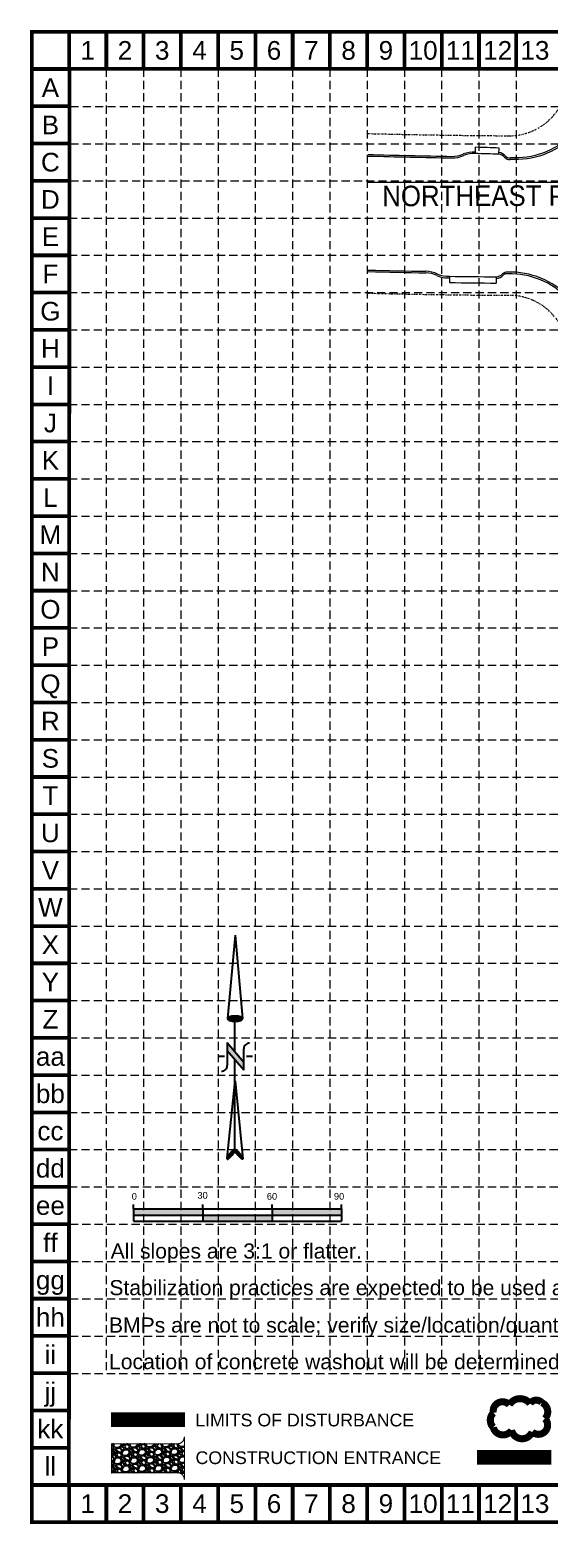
# Model space of a CAD drawing. Extents: x 299711 to 300729, y 199411 to 200048.
# Drawn here: x 299711 to 299932, y 199411 to 200048 of the extents above; entities that cross this region are included whole.
import ezdxf
from ezdxf.enums import TextEntityAlignment as Align

# ---------------------------------------------------------------- set-up
doc = ezdxf.new("R2010")
doc.units = 0
doc.header["$MEASUREMENT"] = 0
doc.linetypes.add('DIVIDE', pattern=[1.25, 0.5, -0.25, 0, -0.25, 0, -0.25])
doc.linetypes.add('HIDDEN', pattern=[0.375, 0.25, -0.125])
for name, color, linetype in [('BASE', 7, 'Continuous'), ('BASE-30', 252, 'Continuous'), ('BASE-32', 252, 'Continuous'), ('BOUND-17', 7, 'Continuous'), ('BOUND-30', 7, 'Continuous'), ('GRID', 254, 'HIDDEN'), ('LEGEND', 7, 'Continuous'), ('NARROW', 7, 'Continuous'), ('STREET-NAME', 1, 'Continuous')]:
    doc.layers.add(name, color=color, linetype=linetype)
doc.styles.add("L200'", font='ARIAL.TTF', dxfattribs={"height": 0.001969})
doc.styles.get("Standard").update_dxf_attribs({"font": 'ARIAL.TTF'})
doc.styles.add('SWISS', font='SWISS', dxfattribs={"width": 0.9})

# ---------------------------------------------------------------- blocks, each defined once
blk = doc.blocks.new('North Arrow')
at = {"layer": 'NARROW'}
for p, q in [((32.43, 3.06), (32.43, 4.63)), ((0, 0), (22.36, 2)), ((0, 0), (22.33, -2.02)), ((28.77, -2.09), (34.02, 2.32)), ((36.18, 2.33), (30.46, 2.33)), ((36.16, 2.32), (31.04, -2.09)), ((39.1, 0.01), (59.96, 2.11)), ((31.2, -0.05), (21.66, -0.05)), ((21.66, -0.05), (21.66, -0.05)), ((28.77, -2.09), (34.95, -2.09)), ((32.43, -4.26), (32.43, -2.8)), ((57.45, -0.05), (33.41, -0.05)), ((59.83, -2.14), (39.04, -0.01)), ((57.69, -0.03), (57.77, -0.01)), ((57.77, -0.05), (57.69, -0.03))]:
    blk.add_line(p, q, dxfattribs=at)
blk.add_lwpolyline([(22.36, -2.03), (22.59, -1.93, 0.091577), (22.87, -1.44, 0.048306), (23.03, -0.75), (23.07, -0.01), (23.01, 0.82, 0.048306), (22.87, 1.42, 0.091577), (22.59, 1.91), (22.36, 2.01), (22.14, 1.91, 0.091577), (21.86, 1.42, 0.048306), (21.72, 0.82), (21.66, -0.01), (21.72, -0.83, 0.048306), (21.86, -1.44, 0.091577), (22.14, -1.93)], format="xyb", close=True, dxfattribs=at)
for points in [[(57.46, -0.03), (57.44, 0.08, -0.066818), (57.67, 0.47, -0.03073), (58.01, 0.84), (58.52, 1.29), (59.07, 1.7, -0.03073), (59.5, 1.95, -0.066818), (59.93, 2.1), (60.04, 2.06)], [(60.04, 2.06), (60.05, 1.95, -0.066818), (59.82, 1.56, -0.03073), (59.43, 1.14), (58.97, 0.74), (58.42, 0.33, -0.03073), (57.99, 0.08, -0.036692), (57.76, -0.02)], [(57.46, -0.04), (57.44, -0.15, 0.066818), (57.67, -0.54, 0.03073), (58.01, -0.9), (58.52, -1.36), (59.07, -1.77, 0.03073), (59.5, -2.02, 0.066818), (59.93, -2.17), (60.04, -2.13)], [(60.04, -2.13), (60.05, -2.01, 0.066818), (59.82, -1.63, 0.03073), (59.43, -1.2), (58.97, -0.8), (58.42, -0.4, 0.03073), (57.99, -0.15, 0.036692), (57.76, -0.05)]]:
    blk.add_lwpolyline(points, format="xyb", dxfattribs=at)
for centre, start, end in [((30.46, 3.86), 178.8769, 270), ((34.95, -3.62), 358.8769, 90)]:
    blk.add_arc(centre, 1.53, start, end, dxfattribs=at)
for points in [[(23.03, -0.76), (21.67, -0.05), (23.07, -0.05), (21.72, 0.82)], [(23.07, -0.05), (21.72, 0.82), (23.02, 0.75), (21.85, 1.42)], [(23.02, 0.75), (21.85, 1.42), (22.87, 1.44), (22.14, 1.91)], [(22.87, 1.44), (22.14, 1.91), (22.59, 1.91), (22.36, 2)], [(31.05, -2.09), (36.15, 2.36), (28.75, -2.06), (34.01, 2.36)], [(57.44, 0.08), (57.7, -0.01), (57.5, 0.21), (57.77, -0.01)], [(57.45, -0.04), (57.69, -0.02), (57.44, 0.08), (57.7, -0.01)], [(57.5, 0.21), (57.77, -0.01), (57.6, 0.39), (57.94, 0.06)], [(57.6, 0.39), (57.94, 0.06), (57.68, 0.5), (58.07, 0.13)], [(57.68, 0.5), (58.07, 0.13), (57.84, 0.66), (58.29, 0.26)], [(57.84, 0.66), (58.29, 0.26), (58.03, 0.86), (58.52, 0.41)], [(58.03, 0.86), (58.52, 0.41), (58.26, 1.07), (58.73, 0.57)], [(58.26, 1.07), (58.73, 0.57), (58.52, 1.3), (59.05, 0.81)], [(58.52, 1.3), (59.05, 0.81), (58.7, 1.42), (59.26, 0.99)], [(59.26, 1), (58.69, 1.42), (59.45, 1.15), (59, 1.65)], [(59.45, 1.15), (59, 1.65), (59.62, 1.34), (59.28, 1.82)], [(59.62, 1.34), (59.28, 1.82), (59.81, 1.55), (59.49, 1.95)], [(59.81, 1.55), (59.49, 1.95), (59.93, 1.73), (59.69, 2.04)], [(59.93, 1.73), (59.69, 2.04), (60.05, 1.94), (59.93, 2.1)], [(60.05, 1.94), (59.93, 2.1), (60.04, 2.06)], [(22.87, -1.44), (21.72, -0.87), (23.03, -0.76), (21.67, -0.05)], [(22.58, -1.93), (21.86, -1.45), (22.87, -1.44), (21.72, -0.87)], [(22.36, -2.01), (22.14, -1.93), (22.58, -1.93), (21.86, -1.45)], [(57.44, -0.14), (57.69, -0.02), (57.45, -0.04), (57.69, -0.02)], [(57.46, -0.19), (57.7, -0.03), (57.44, -0.14), (57.69, -0.02)], [(57.53, -0.33), (57.76, -0.05), (57.46, -0.19), (57.7, -0.03)], [(57.63, -0.48), (57.9, -0.1), (57.53, -0.33), (57.76, -0.05)], [(57.78, -0.66), (58.09, -0.2), (57.63, -0.48), (57.9, -0.1)], [(57.97, -0.87), (58.34, -0.35), (57.78, -0.66), (58.09, -0.2)], [(58.24, -1.11), (58.61, -0.54), (57.97, -0.87), (58.34, -0.35)], [(58.61, -1.43), (58.93, -0.77), (58.24, -1.11), (58.61, -0.54)], [(58.91, -1.64), (59.2, -1), (58.61, -1.43), (58.93, -0.77)], [(59.12, -1.79), (59.57, -1.36), (58.92, -1.65), (59.2, -1.01)], [(59.35, -1.93), (59.81, -1.62), (59.12, -1.79), (59.57, -1.36)], [(59.54, -1.32), (59.41, -1.18), (59.21, -1.01)], [(59.58, -2.05), (59.93, -1.79), (59.35, -1.93), (59.81, -1.62)], [(59.78, -2.13), (60.05, -2.01), (59.58, -2.05), (59.93, -1.79)], [(59.92, -2.17), (60.04, -2.13), (59.78, -2.13), (60.05, -2.01)]]:
    blk.add_solid(points, dxfattribs=at)

msp = doc.modelspace()

# ---------------------------------------------------------------- hatches: boundary and pattern name
h = msp.add_hatch(color=7)
h.paths.add_polyline_path([(299784.46, 199542.47), (299784.46, 199545.13), (299754.93, 199545.13), (299754.93, 199542.47)])
h.paths.add_polyline_path([(299784.46, 199542.47), (299784.46, 199539.81), (299814, 199539.81), (299814, 199542.47)])
h.paths.add_polyline_path([(299814, 199545.13), (299814, 199542.47), (299843.54, 199542.47), (299843.54, 199545.13)])
at = {"layer": 'LEGEND'}
h = msp.add_hatch(dxfattribs=at)
h.set_pattern_fill('GRAVEL', color=4, scale=4.892345, angle=-43.93426, style=0)
h.set_pattern_definition([(184.078545, (292907.17493, 196473.27693), (-58.735451489, -4.552669177), [0.6581965, -65.161568]), (141.0354448, (292906.5184, 196473.23012), (45.6723081764, -37.2104906035), [1.1294858, -111.819061]), (88.576145, (292905.64018, 196473.94038), (-2.107651151, -72.699386457), [0.796415, -78.845182]), (223.339445, (292903.41754, 196474.38344), (71.412495721, 67.068657427), [1.0285567, -101.8270978]), (248.899445, (292902.66947, 196473.67752), (23.117787223, 59.250225606), [1.0085813, -99.8496855]), (313.339445, (292902.30637, 196472.73656), (-67.068657427, 71.412495721), [1.0285567, -101.8270978]), (353.7599448, (292903.01229, 196471.9885), (-79.7456917672, 8.896583068), [1.3602137, -134.661046]), (28.3210448, (292904.36444, 196471.84065), (99.3404023573, 53.7480981444), [1.2841817, -127.134037]), (77.495345, (292905.4949, 196472.44988), (15.942789524, 72.956773598), [1.03204, -102.1720815]), (131.302145, (292905.71837, 196473.45744), (35.360275207, -40.86227318), [1.178233, -57.733399]), (178.4631448, (292904.9407, 196474.34257), (-79.617009613, 1.9789539912), [1.523711, -150.8474953]), (94.879845, (292906.8715, 196470.9877), (-4.29530222, 44.900207325), [0.520061, -51.4862712]), (127.534945, (292906.82728, 196471.50586), (39.01205363, -51.1744126944), [0.989413, -97.952131]), (181.065745, (292906.2245, 196472.2905), (-3.3944687, -3.5231566), [0.6918803, -6.226937]), (159.264345, (292906.3852, 196472.95084), (24.404716505, -9.92602167), [0.3725912, -36.8863946]), (247.867145, (292906.0367, 196473.0828), (6.6602487, 13.9639349), [0.5269202, -25.8191627]), (347.029545, (292905.8382, 196472.5947), (17.35840336, -3.13707647), [0.855813, -27.6712135]), (117.630845, (292906.6722, 196472.4026), (3.65185034, -10.3120867), [0.6188376, -14.852116]), (332.455245, (292903.9933, 196475.05155), (45.414941248, -23.375243179), [0.8669235, -85.8256428]), (26.411945, (292904.76197, 196474.65065), (-51.431756884, -25.176863804), [0.7273008, -72.0026314]), (249.264345, (292907.3511, 196473.1072), (9.92602167, 24.404716505), [0.7451775, -36.5138084]), (299.676245, (292907.08725, 196472.4103), (-25.048184774, 44.514124969), [0.8669235, -85.8256428]), (295.509745, (292901.88874, 196472.8672), (-10.8268624, 24.018641515), [0.836004, -40.964208]), (250.840845, (292902.24877, 196472.1127), (19.723405774, 55.72703464), [0.700476, -69.347238]), (22.867145, (292903.99185, 196469.5501), (24.018653114, 10.826836863), [0.7451775, -36.5138084]), (333.419745, (292904.67847, 196469.83968), (-59.378880942, 30.035483712), [0.8201086, -81.1905328]), (25.509745, (292902.2655, 196471.2134), (-24.018641515, -10.8268624), [0.418002, -41.3822098]), (57.375645, (292903.7805, 196469.7538), (10.05472601, 17.48708438), [0.2494607, -24.6966974]), (122.029545, (292903.915, 196469.9639), (7.17500744, -13.70655352), [1.0085813, -19.163069]), (142.074745, (292903.38005, 196470.81893), (38.626019732, -30.421522644), [0.9346824, -92.5334288]), (259.755845, (292905.5327, 196472.2776), (3.2657736, 10.44078169), [0.7055837, -16.9340142]), (309.2229448, (292905.40723, 196471.58325), (53.104679245, -64.752287317), [1.231863, -121.954228]), (17.011145, (292906.1862, 196470.62893), (-37.853897136, -11.084219304), [0.5036962, -49.8660735]), (46.065745, (292906.668, 196470.7763), (-0.128688, 6.9176232), [0.2935407, -4.598804]), (76.322145, (292903.4114, 196470.9925), (-9.668677873, -38.239950626), [0.679664, -67.286959]), (4.078545, (292903.57213, 196471.6529), (58.735451489, 4.552669177), [1.316393, -64.5033716]), (316.065745, (292904.885, 196471.7465), (6.9176232, 0.128688), [1.2720096, -3.620335]), (281.370545, (292905.8012, 196470.86397), (-11.470232186, 58.606776143), [0.7735482, -76.5812103]), (210.120345, (292905.9537, 196470.1056), (-17.10102621, -10.69815527), [0.712335, -34.9044716]), (163.7117448, (292905.33757, 196469.74815), (-100.8846430263, 29.2632888895), [1.1598037, -114.820754]), (131.4918448, (292904.22432, 196470.07344), (-42.4065737983, 47.6512187006), [1.226995, -121.4723858])])
edge = h.paths.add_edge_path()
edge.add_line((299776.6, 199429.64), (299776.6, 199447.99))
edge.add_arc((299773.54, 199447.99), 3.06, -89.96094, 0, ccw=False)
edge.add_line((299773.54, 199444.94), (299745.52, 199444.93))
edge.add_line((299745.52, 199444.93), (299745.52, 199432.69))
edge.add_line((299745.52, 199432.69), (299773.54, 199432.7))
edge.add_arc((299773.54, 199429.64), 3.06, 0, 90.03906, ccw=False)

# ---------------------------------------------------------------- linework, layer by layer
at = {"color": 7}
for p, q in [((299754.93, 199545.13), (299754.93, 199546.9)), ((299784.46, 199545.13), (299784.46, 199546.9)), ((299814, 199545.13), (299814, 199546.9)), ((299843.54, 199545.13), (299843.54, 199546.9)), ((299754.93, 199545.13), (299784.46, 199545.13)), ((299754.93, 199545.13), (299754.93, 199539.81)), ((299754.93, 199542.47), (299843.54, 199542.47)), ((299784.46, 199545.13), (299843.54, 199545.13)), ((299784.46, 199545.13), (299784.46, 199539.81)), ((299814, 199545.13), (299814, 199539.81)), ((299843.54, 199545.13), (299843.54, 199539.81)), ((299754.93, 199539.81), (299784.46, 199539.81)), ((299784.46, 199539.81), (299843.54, 199539.81))]:
    msp.add_line(p, q, dxfattribs=at)
at = {"layer": 'BASE', "const_width": 1.59}
for points in [[(299711.55, 199411.54), (300727.95, 199411.54), (300727.95, 200046.79), (299711.55, 200046.79)], [(299727.4, 199427.42), (300712.12, 199427.39), (300712.1, 200030.92), (299727.6, 200030.93)]]:
    msp.add_lwpolyline(points, close=True, dxfattribs=at)
for points in [[(299727.44, 200030.91), (299727.44, 200046.79)], [(299743.32, 200030.91), (299743.32, 200046.79)], [(299759.2, 200030.91), (299759.2, 200046.79)], [(299775.08, 200030.91), (299775.08, 200046.79)], [(299790.96, 200030.91), (299790.96, 200046.79)], [(299806.84, 200030.91), (299806.84, 200046.79)], [(299822.72, 200030.91), (299822.72, 200046.79)], [(299838.6, 200030.91), (299838.6, 200046.79)], [(299854.49, 200030.91), (299854.49, 200046.79)], [(299870.37, 200030.91), (299870.37, 200046.79)], [(299886.25, 200030.91), (299886.25, 200046.79)], [(299902.13, 200030.91), (299902.13, 200046.79)], [(299918.01, 200030.91), (299918.01, 200046.79)], [(299727.44, 200030.91), (299711.55, 200030.91)], [(299727.44, 200015.03), (299711.55, 200015.03)], [(299727.44, 199999.15), (299711.55, 199999.15)], [(299727.44, 199983.26), (299711.55, 199983.26)], [(299727.44, 199967.38), (299711.55, 199967.38)], [(299727.44, 199951.5), (299711.55, 199951.5)], [(299727.44, 199935.62), (299711.55, 199935.62)], [(299727.44, 199919.74), (299711.55, 199919.74)], [(299727.44, 199903.86), (299711.55, 199903.86)], [(299727.44, 199887.98), (299711.55, 199887.98)], [(299727.44, 199872.1), (299727.44, 199887.98)], [(299727.44, 199872.1), (299711.55, 199872.1)], [(299727.44, 199856.21), (299711.55, 199856.21)], [(299727.44, 199840.33), (299711.55, 199840.33)], [(299727.44, 199824.45), (299711.55, 199824.45)], [(299727.44, 199808.57), (299711.55, 199808.57)], [(299727.44, 199792.69), (299711.55, 199792.69)], [(299727.44, 199776.81), (299711.55, 199776.81)], [(299727.44, 199760.93), (299711.55, 199760.93)], [(299727.44, 199745.05), (299711.55, 199745.05)], [(299727.44, 199729.16), (299711.55, 199729.16)], [(299727.44, 199713.28), (299711.55, 199713.28)], [(299727.44, 199697.4), (299711.55, 199697.4)], [(299727.44, 199681.52), (299711.55, 199681.52)], [(299727.44, 199665.64), (299711.55, 199665.64)], [(299727.44, 199649.76), (299711.55, 199649.76)], [(299727.44, 199633.88), (299711.55, 199633.88)], [(299727.44, 199618), (299711.55, 199618)], [(299727.44, 199602.11), (299711.55, 199602.11)], [(299727.44, 199586.23), (299711.55, 199586.23)], [(299727.44, 199570.35), (299711.55, 199570.35)], [(299727.44, 199554.47), (299711.55, 199554.47)], [(299727.44, 199538.59), (299711.55, 199538.59)], [(299727.44, 199522.71), (299711.55, 199522.71)], [(299727.44, 199506.83), (299711.55, 199506.83)], [(299727.44, 199490.95), (299711.55, 199490.95)], [(299727.44, 199475.06), (299711.55, 199475.06)], [(299727.44, 199459.18), (299711.55, 199459.18)], [(299727.44, 199443.3), (299711.55, 199443.3)], [(299727.44, 199427.42), (299711.55, 199427.42)], [(299727.44, 199411.54), (299727.44, 199427.42)], [(299743.32, 199411.54), (299743.32, 199427.42)], [(299759.2, 199411.54), (299759.2, 199427.42)], [(299775.08, 199411.54), (299775.08, 199427.42)], [(299790.96, 199411.54), (299790.96, 199427.42)], [(299806.84, 199411.54), (299806.84, 199427.42)], [(299822.72, 199411.54), (299822.72, 199427.42)], [(299838.6, 199411.54), (299838.6, 199427.42)], [(299854.49, 199411.54), (299854.49, 199427.42)], [(299870.37, 199411.54), (299870.37, 199427.42)], [(299886.25, 199411.54), (299886.25, 199427.42)], [(299902.13, 199411.54), (299902.13, 199427.42)], [(299918.01, 199411.54), (299918.01, 199427.42)]]:
    msp.add_lwpolyline(points, dxfattribs=at)
at = {"layer": 'BASE-30', "color": 5, "lineweight": 0}
for p, q in [((299889.5, 199942.56), (299889.5, 199939.89)), ((299909.5, 199942.35), (299909.5, 199939.68))]:
    msp.add_line(p, q, dxfattribs=at)
at = {"layer": 'BASE-30', "lineweight": 0}
for centre, radius, start, end in [((299943.82, 203166.93), 3173.7, 268.39406, 269.03713), ((299932.84, 203117.3), 3173.7, 268.59234, 269.03895), ((299879.38, 199933.64), 11.07, 62.44136, 89.33543), ((299888.84, 199953.23), 10.69, 246.07868, 273.57045), ((299909.33, 199945.96), 3.62, 272.78847, 318.093), ((299913.99, 199941.62), 2.76, 81.32698, 135.65172)]:
    msp.add_arc(centre, radius, start, end, dxfattribs=at)
at = {"layer": 'BASE-30', "linetype": 'Continuous', "lineweight": 0}
for centre, radius, start, end in [((299890.8, 200004.24), 10.57, 268.36265, 295.25672), ((299899.99, 199982.3), 13.24, 87.42762, 110.55675), ((299910.25, 199991.17), 4.12, 39.60508, 84.90961), ((299915.08, 199995.33), 2.26, 222.04636, 276.3711)]:
    msp.add_arc(centre, radius, start, end, dxfattribs=at)
at = {"layer": 'BASE-30', "color": 5, "lineweight": 0}
for centre, radius, start, end in [((299932.84, 203117.96), 3175.7, 269.21803, 269.57889), ((299932.84, 203117.3), 3177.7, 269.21852, 269.57915)]:
    msp.add_arc(centre, radius, start, end, dxfattribs=at)
at = {"layer": 'BASE-30', "linetype": 'Continuous', "lineweight": 0, "extrusion": (0, 0, -1)}
msp.add_ellipse((299917.55, 200027.28), major_axis=(33.21, -8.44), ratio=0.999978, start_param=6.018763, end_param=7.665217, dxfattribs=at)
at = {"layer": 'BASE-30', "linetype": 'Continuous', "lineweight": 0}
msp.add_ellipse((299915.19, 199909.39), major_axis=(33.53, 7.1), ratio=0.999978, start_param=6.018763, end_param=7.665217, dxfattribs=at)
at = {"layer": 'BASE-32', "color": 5, "linetype": 'Continuous', "lineweight": 0}
for p, q in [((299900.56, 199994.88), (299900.66, 199997.55)), ((299910.55, 199994.57), (299910.66, 199997.24))]:
    msp.add_line(p, q, dxfattribs=at)
at = {"layer": 'BASE-32', "lineweight": 0}
for centre, start, end in [((299943.82, 203166.27), 268.39406, 269.03895), ((299932.84, 203117.96), 268.59234, 269.03713)]:
    msp.add_arc(centre, 3173.7, start, end, dxfattribs=at)
at = {"layer": 'BASE-32', "linetype": 'Continuous', "lineweight": 0}
for centre, radius, start, end in [((299890.8, 200004.08), 11.07, 268.36265, 295.25672), ((299900.13, 199981.59), 13.3, 88.15246, 110.26368), ((299910.23, 199990.97), 3.62, 39.60508, 84.90961), ((299915.07, 199995.12), 2.76, 222.04636, 276.3711), ((299879.38, 199933.48), 10.57, 62.44136, 89.33543), ((299888.84, 199953.06), 11.19, 246.07868, 273.42507), ((299909.33, 199945.75), 4.12, 272.78847, 318.093), ((299914, 199941.41), 2.26, 81.32698, 135.65172)]:
    msp.add_arc(centre, radius, start, end, dxfattribs=at)
at = {"layer": 'BASE-32', "color": 5, "lineweight": 0}
for centre, radius, start, end in [((299806.33, 196820.58), 3175.7, 88.1192, 88.29962), ((299806.35, 196821.25), 3177.7, 88.11893, 88.29924)]:
    msp.add_arc(centre, radius, start, end, dxfattribs=at)
at = {"layer": 'BASE-32', "linetype": 'Continuous', "lineweight": 0, "extrusion": (0, 0, -1)}
msp.add_ellipse((299917.7, 200027.11), major_axis=(-34.3, -5.92), ratio=0.99998, start_param=3.292746, end_param=4.950413, dxfattribs=at)
at = {"layer": 'BASE-32', "linetype": 'Continuous', "lineweight": 0}
msp.add_ellipse((299915.34, 199909.55), major_axis=(-34.04, 7.3), ratio=0.99998, start_param=3.292746, end_param=4.950413, dxfattribs=at)
at = {"layer": 'BOUND-17', "color": 7, "linetype": 'HIDDEN', "lineweight": 0}
msp.add_lwpolyline([(300612.41, 199998.52), (300505.72, 199998.52), (300434.95, 199982.51), (299854.88, 199982.5)], dxfattribs=at)
at = {"layer": 'BOUND-30', "color": 7, "linetype": 'DIVIDE', "lineweight": 0}
for centre, radius, start, end in [((299915, 200027.46), 25, 269.64772, 0.57666), ((299933.5, 203108.1), 3105.7, 268.54933, 269.65583), ((299933.5, 203108.1), 3173.7, 268.58042, 269.66889), ((299915.02, 199909.46), 25, 0.00861, 89.66889)]:
    msp.add_arc(centre, radius, start, end, dxfattribs=at)
at = {"layer": 'GRID', "color": 252, "linetype": 'HIDDEN', "lineweight": 0, "ltscale": 14}
for p, q in [((299743.26, 200031.06), (299743.26, 199474.99)), ((299759.14, 200031.06), (299759.14, 199474.99)), ((299775.03, 200031.06), (299775.03, 199474.99)), ((299790.91, 200031.06), (299790.91, 199474.99)), ((299806.79, 200031.06), (299806.79, 199474.99)), ((299822.67, 200031.06), (299822.67, 199474.99)), ((299838.55, 200031.06), (299838.55, 199474.99)), ((299854.43, 200031.06), (299854.43, 199474.99)), ((299870.31, 200031.06), (299870.31, 199474.99)), ((299886.19, 200031.06), (299886.19, 199474.99)), ((299902.08, 200031.06), (299902.08, 199474.99)), ((299917.96, 200031.06), (299917.96, 199474.99)), ((299728.02, 200014.98), (300712.66, 200014.98)), ((299728.02, 199999.09), (300712.66, 199999.09)), ((299728.02, 199983.21), (300712.66, 199983.21)), ((299727.44, 199967.38), (300712.07, 199967.38)), ((299727.44, 199951.5), (300712.07, 199951.5)), ((299727.44, 199935.62), (300712.07, 199935.62)), ((299727.44, 199919.74), (300712.07, 199919.74)), ((299727.44, 199903.86), (300712.07, 199903.86)), ((299727.44, 199887.98), (300712.07, 199887.98)), ((299727.44, 199872.1), (300712.07, 199872.1)), ((299727.44, 199856.21), (300712.07, 199856.21)), ((299727.44, 199840.33), (300712.07, 199840.33)), ((299727.44, 199824.45), (300712.07, 199824.45)), ((299727.44, 199808.57), (300712.07, 199808.57)), ((299727.44, 199792.69), (300712.07, 199792.69)), ((299727.44, 199776.81), (300712.07, 199776.81)), ((299727.44, 199760.93), (300712.07, 199760.93)), ((299727.44, 199745.05), (300712.07, 199745.05)), ((299727.44, 199729.16), (300712.07, 199729.16)), ((299727.44, 199713.28), (300712.07, 199713.28)), ((299727.44, 199697.4), (300712.07, 199697.4)), ((299727.44, 199681.52), (300712.07, 199681.52)), ((299727.44, 199665.64), (300712.07, 199665.64)), ((299727.44, 199649.76), (300712.07, 199649.76)), ((299727.44, 199633.88), (300712.07, 199633.88)), ((299727.44, 199618), (300712.07, 199618)), ((299727.44, 199602.11), (300712.07, 199602.11)), ((299727.44, 199586.23), (300712.07, 199586.23)), ((299727.44, 199570.35), (300712.07, 199570.35)), ((299727.44, 199554.47), (300712.07, 199554.47)), ((299727.79, 199538.52), (300712.43, 199538.52)), ((299727.79, 199522.64), (300712.43, 199522.64)), ((299727.79, 199506.76), (300712.43, 199506.76)), ((299727.79, 199490.88), (300712.43, 199490.88)), ((299727.79, 199474.99), (300712.43, 199474.99))]:
    msp.add_line(p, q, dxfattribs=at)
at = {"layer": 'LEGEND', "color": 170, "ltscale": 100, "const_width": 3.01}
msp.add_lwpolyline([(299915.05, 199461.58, 0.520567), (299915.05, 199461.58, 0.765195), (299908.24, 199458.15, 0.417879), (299908.2, 199451.98, 0.6649), (299915.98, 199450.79, 0.744833), (299924.76, 199450.05, 0.975642), (299930.23, 199455.7, 0.520567), (299928.87, 199462.51, 0.520567), (299923.88, 199462.06, 0.540264), (299915.05, 199461.58)], format="xyb", close=True, dxfattribs=at)
at = {"layer": 'LEGEND', "color": 1, "linetype": 'HIDDEN', "ltscale": 33, "const_width": 6.29}
msp.add_lwpolyline([(299745.28, 199455.23), (299776.84, 199455.23)], dxfattribs=at)
at = {"layer": 'LEGEND', "color": 4, "const_width": 0.489}
msp.add_lwpolyline([(299776.6, 199429.64), (299776.6, 199447.99, -0.414014), (299773.54, 199444.94), (299745.52, 199444.93), (299745.52, 199432.69), (299773.54, 199432.7, -0.414413)], format="xyb", close=True, dxfattribs=at)
at = {"layer": 'LEGEND', "color": 200, "const_width": 6.29}
msp.add_lwpolyline([(299901.33, 199439.16), (299932.89, 199439.16)], dxfattribs=at)

# ---------------------------------------------------------------- block references
at = {"layer": 'BASE', "xscale": 1.588125000009313, "yscale": 1.588125000009313, "zscale": 1.588125000007494, "rotation": 270}
msp.add_blockref('North Arrow', (299798.19, 199661.69), dxfattribs=at)

# ---------------------------------------------------------------- texts
at = {"color": 7}
for s, height, p in [('0', 2.84, (299754.14, 199549.02)), ('30', 2.836, (299782.14, 199549.45)), ('60', 2.836, (299811.7, 199549.02)), ('90', 2.836, (299840.29, 199549.02))]:
    msp.add_text(s, height=height, dxfattribs=at).set_placement(p)
at = {"layer": 'BASE'}
for s, height, p in [('1', 7.94, (299735.38, 200038.85)), ('2', 7.94, (299751.26, 200038.85)), ('3', 7.94, (299767.14, 200038.85)), ('4', 7.94, (299783.02, 200038.85)), ('5', 7.94, (299798.9, 200038.85)), ('6', 7.94, (299814.78, 200038.85)), ('7', 7.94, (299830.66, 200038.85)), ('8', 7.94, (299846.54, 200038.85)), ('9', 7.94, (299862.43, 200038.85)), ('10', 7.941, (299878.31, 200038.85)), ('11', 7.941, (299894.19, 200038.85)), ('12', 7.941, (299910.07, 200038.85)), ('13', 7.941, (299925.95, 200038.85)), ('A', 7.94, (299719.49, 200022.97)), ('B', 7.94, (299719.49, 200007.09)), ('C', 7.94, (299719.49, 199991.21)), ('D', 7.94, (299719.49, 199975.32)), ('E', 7.94, (299719.49, 199959.44)), ('F', 7.94, (299719.49, 199943.56)), ('G', 7.94, (299719.49, 199927.68)), ('H', 7.94, (299719.49, 199911.8)), ('I', 7.94, (299719.49, 199895.92)), ('J', 7.94, (299719.49, 199880.04)), ('K', 7.94, (299719.49, 199864.16)), ('L', 7.94, (299719.49, 199848.27)), ('M', 7.94, (299719.49, 199832.39)), ('N', 7.94, (299719.49, 199816.51)), ('O', 7.94, (299719.49, 199800.63)), ('P', 7.94, (299719.49, 199784.75)), ('Q', 7.94, (299719.49, 199768.87)), ('R', 7.94, (299719.49, 199752.99)), ('S', 7.94, (299719.49, 199737.11)), ('T', 7.94, (299719.49, 199721.22)), ('U', 7.94, (299719.49, 199705.34)), ('V', 7.94, (299719.49, 199689.46)), ('W', 7.94, (299719.49, 199673.58)), ('X', 7.94, (299719.49, 199657.7)), ('Y', 7.94, (299719.49, 199641.82)), ('Z', 7.94, (299719.49, 199625.94)), ('aa', 7.941, (299719.49, 199610.06)), ('bb', 7.941, (299719.49, 199594.17)), ('cc', 7.941, (299719.49, 199578.29)), ('dd', 7.941, (299719.49, 199562.41)), ('ee', 7.941, (299719.49, 199546.53)), ('ff', 7.941, (299719.49, 199530.65)), ('gg', 7.941, (299719.49, 199514.77)), ('hh', 7.941, (299719.49, 199498.89)), ('ii', 7.941, (299719.49, 199483.01)), ('jj', 7.941, (299719.49, 199467.12)), ('kk', 7.941, (299719.49, 199451.24)), ('ll', 7.941, (299719.49, 199435.36)), ('1', 7.94, (299735.38, 199419.48)), ('2', 7.94, (299751.26, 199419.48)), ('3', 7.94, (299767.14, 199419.48)), ('4', 7.94, (299783.02, 199419.48)), ('5', 7.94, (299798.9, 199419.48)), ('6', 7.94, (299814.78, 199419.48)), ('7', 7.94, (299830.66, 199419.48)), ('8', 7.94, (299846.54, 199419.48)), ('9', 7.94, (299862.43, 199419.48)), ('10', 7.941, (299878.31, 199419.48)), ('11', 7.941, (299894.19, 199419.48)), ('12', 7.941, (299910.07, 199419.48)), ('13', 7.941, (299925.95, 199419.48))]:
    msp.add_text(s, height=height, dxfattribs=at).set_placement(p, align=Align.MIDDLE_CENTER)
at = {"layer": 'BASE', "color": 7, "style": "L200'"}
for s, p in [('All slopes are 3:1 or flatter.', (299745.17, 199523.93)), ('Stabilization practices are expected to be used at all disturbed areas.', (299744.62, 199508.32)), ('BMPs are not to scale; verify size/location/quantity in the field prior to installation.', (299744.45, 199492.37)), ('Location of concrete washout will be determined in the field and will be reflected on this Site Map.', (299744.48, 199476.78))]:
    msp.add_text(s, height=6.4406, dxfattribs=at).set_placement(p)
at = {"layer": 'LEGEND', "style": "L200'"}
for s, p in [('LIMITS OF DISTURBANCE', (299781.21, 199452.4)), ('CONSTRUCTION ENTRANCE', (299781.32, 199436.34))]:
    msp.add_text(s, height=5.4154, dxfattribs=at).set_placement(p)
at = {"layer": 'STREET-NAME', "color": 7, "linetype": 'Continuous', "lineweight": 0, "style": 'SWISS', "width": 0.9}
msp.add_text('NORTHEAST PARKWAY', height=8.75, rotation=0.15994, dxfattribs=at).set_placement((299923.85, 199976.95), align=Align.MIDDLE)

doc.saveas('drawing.dxf')
